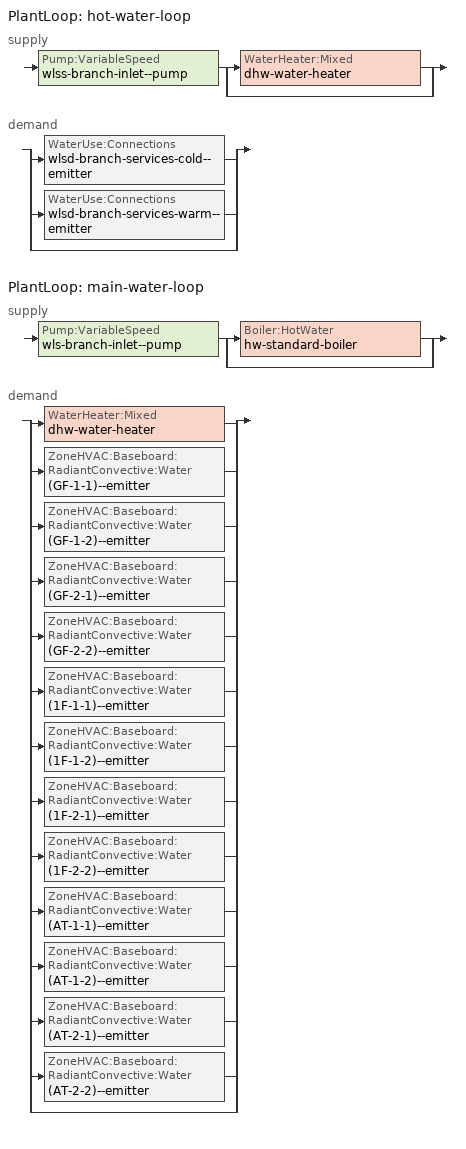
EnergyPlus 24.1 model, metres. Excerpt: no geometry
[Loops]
PlantLoop 'hot-water-loop'
 supply: Pump:VariableSpeed 'wlss-branch-inlet--pump' > split
  | WaterHeater:Mixed 'dhw-water-heater'
  | bypass
 demand: split
  | WaterUse:Connections 'wlsd-branch-services-cold--emitter'
  | WaterUse:Connections 'wlsd-branch-services-warm--emitter'
  | bypass
PlantLoop 'main-water-loop'
 supply: Pump:VariableSpeed 'wls-branch-inlet--pump' > split
  | Boiler:HotWater 'hw-standard-boiler'
  | bypass
 demand: split
  | WaterHeater:Mixed 'dhw-water-heater'
  | ZoneHVAC:Baseboard:RadiantConvective:Water '(GF-1-1)--emitter'
  | ZoneHVAC:Baseboard:RadiantConvective:Water '(GF-1-2)--emitter'
  | ZoneHVAC:Baseboard:RadiantConvective:Water '(GF-2-1)--emitter'
  | ZoneHVAC:Baseboard:RadiantConvective:Water '(GF-2-2)--emitter'
  | ZoneHVAC:Baseboard:RadiantConvective:Water '(1F-1-1)--emitter'
  | ZoneHVAC:Baseboard:RadiantConvective:Water '(1F-1-2)--emitter'
  | ZoneHVAC:Baseboard:RadiantConvective:Water '(1F-2-1)--emitter'
  | ZoneHVAC:Baseboard:RadiantConvective:Water '(1F-2-2)--emitter'
  | ZoneHVAC:Baseboard:RadiantConvective:Water '(AT-1-1)--emitter'
  | ZoneHVAC:Baseboard:RadiantConvective:Water '(AT-1-2)--emitter'
  | ZoneHVAC:Baseboard:RadiantConvective:Water '(AT-2-1)--emitter'
  | ZoneHVAC:Baseboard:RadiantConvective:Water '(AT-2-2)--emitter'
  | bypass
[RoofIrrigation]
Irridation Model Type=Schedule; Precipitation Rates Schedule=Rainfall Data from EPW file
[PlantLoop] Fluid Type=Water; Minimum Loop Temperature=0; Maximum Loop Flow Rate=Autosize; Minimum Loop Flow Rate=0; Plant Loop Volume=Autocalculate; Load Distribution Scheme=Optimal; Plant Loop Demand Calculation Scheme=SingleSetpoint; Common Pipe Simulation=None
Name | Plant Equipment Operation Scheme | Maximum Loop Temperature
hot-water-loop | hot-water-loop--operation-scheme | 80
main-water-loop | main-water-loop--operation-scheme | 90
[Sizing:Plant] Loop Type=heating; Loop Design Temperature Difference {deltaC}=18; Sizing Option=NonCoincident; Zone Timesteps in Averaging Window=1; Coincident Sizing Factor Mode=None
Name | Design Loop Exit Temperature {C}
hot-water-loop | 67.15
main-water-loop | 71.151
[Sizing:Zone] Zone Cooling Design Supply Air Temperature Input Method=SupplyAirTemperature; Zone Cooling Design Supply Air Temperature {C}=14; Zone Cooling Design Supply Air Temperature Difference {deltaC}=11.11; Zone Heating Design Supply Air Temperature Input Method=SupplyAirTemperature; Zone Heating Design Supply Air Temperature {C}=40; Zone Heating Design Supply Air Temperature Difference {deltaC}=11.12; Zone Cooling Design Supply Air Humidity Ratio {kgWater/kgDryAir}=0.0085; Zone Heating Design Supply Air Humidity Ratio {kgWater/kgDryAir}=0.008; Design Specification Outdoor Air Object=outdoor-air-node; Cooling Design Air Flow Method=DesignDay; Cooling Design Air Flow Rate {m3/s}=0; Cooling Minimum Air Flow Fraction=0; Heating Design Air Flow Method=DesignDay; Heating Design Air Flow Rate {m3/s}=0; Heating Maximum Air Flow Rate per Floor Area {m3/s-m2}=0.002032; Heating Maximum Air Flow {m3/s}=0.141576; Heating Maximum Air Flow Fraction=0.3; Account for Dedicated Outdoor Air System=No; Dedicated Outdoor Air System Control Strategy=NeutralSupplyAir; Dedicated Outdoor Air Low Setpoint Temperature for Design {C}=autosize; Dedicated Outdoor Air High Setpoint Temperature for Design {C}=autosize; Zone Load Sizing Method=Sensible Load Only No Latent Load; Zone Latent Cooling Design Supply Air Humidity Ratio Input Method=HumidityRatioDifference; Zone Cooling Design Supply Air Humidity Ratio Difference {kgWater/kgDryAir}=0.005; Zone Latent Heating Design Supply Air Humidity Ratio Input Method=HumidityRatioDifference; Zone Humidification Design Supply Air Humidity Ratio Difference {kgWater/kgDryAir}=0.005
Name | Design Specification Zone Air Distribution Object
(GF-1-1) | (GF-1-1)--design-spec-zone-air-dist
(GF-1-2) | (GF-1-2)--design-spec-zone-air-dist
(GF-2-1) | (GF-2-1)--design-spec-zone-air-dist
(GF-2-2) | (GF-2-2)--design-spec-zone-air-dist
(1F-1-1) | (1F-1-1)--design-spec-zone-air-dist
(1F-1-2) | (1F-1-2)--design-spec-zone-air-dist
(1F-2-1) | (1F-2-1)--design-spec-zone-air-dist
(1F-2-2) | (1F-2-2)--design-spec-zone-air-dist
(AT-1-1) | (AT-1-1)--design-spec-zone-air-dist
(AT-1-2) | (AT-1-2)--design-spec-zone-air-dist
(AT-2-1) | (AT-2-1)--design-spec-zone-air-dist
(AT-2-2) | (AT-2-2)--design-spec-zone-air-dist
[SetpointManager:Scheduled] Control Variable=Temperature
Name | Schedule | Setpoint Node or NodeList
hot-water-loop--setpoint | schedule:hot-water-loop--setpoint-temperature | n-21008
main-water-loop--setpoint | schedule:main-water-loop--setpoint-temperature | n-11008
[Pump:VariableSpeed] Rated Flow Rate=Autosize; Rated Pump Head=861844.7; Rated Power Consumption=Autosize; Motor Efficiency=0.93; Fraction of Motor Inefficiencies to Fluid Stream=0; Coefficient 1 of the Part Load Performance Curve=0; Coefficient 2 of the Part Load Performance Curve=1; Coefficient 3 of the Part Load Performance Curve=0; Coefficient 4 of the Part Load Performance Curve=0; Minimum Flow Rate=0; Pump Control Type=Continuous; Skin Loss Radiative Fraction=0.5; Design Power Sizing Method=PowerPerFlowPerPressure; Design Electric Power per Unit Flow Rate {W/(m3/s)}=348701.1; Design Shaft Power per Unit Flow Rate per Unit Head {W/((m3/s)-Pa)}=1.28205; Design Minimum Flow Rate Fraction=0
wlss-branch-inlet--pump; wls-branch-inlet--pump
[PlantEquipmentList]
hot-water-loop--heating-equipment-list: dhw-water-heater
main-water-loop--heating-equipment-list: hw-standard-boiler
[PlantEquipmentOperation:HeatingLoad] Load Range 1 Lower Limit=0; Load Range 1 Upper Limit=1000000000
Name | Range 1 Equipment List
hot-water-loop--heating-operation-scheme | hot-water-loop--heating-equipment-list
main-water-loop--heating-operation-scheme | main-water-loop--heating-equipment-list
[PlantEquipmentOperationSchemes] Control Scheme 1 Schedule=Always On
Name | Control Scheme 1
hot-water-loop--operation-scheme | hot-water-loop--heating-operation-scheme
main-water-loop--operation-scheme | main-water-loop--heating-operation-scheme
[ZoneControl:Thermostat] Control Type Schedule=schedule:thermostat-control-type
Name | Zone or ZoneList or Space or SpaceList | Control 1
(GF-1-1)--thermostat | (GF-1-1) | (GF-1-1)--thermostat-control
(GF-1-2)--thermostat | (GF-1-2) | (GF-1-2)--thermostat-control
(GF-2-1)--thermostat | (GF-2-1) | (GF-2-1)--thermostat-control
(GF-2-2)--thermostat | (GF-2-2) | (GF-2-2)--thermostat-control
(1F-1-1)--thermostat | (1F-1-1) | (1F-1-1)--thermostat-control
(1F-1-2)--thermostat | (1F-1-2) | (1F-1-2)--thermostat-control
(1F-2-1)--thermostat | (1F-2-1) | (1F-2-1)--thermostat-control
(1F-2-2)--thermostat | (1F-2-2) | (1F-2-2)--thermostat-control
(AT-1-1)--thermostat | (AT-1-1) | (AT-1-1)--thermostat-control
(AT-1-2)--thermostat | (AT-1-2) | (AT-1-2)--thermostat-control
(AT-2-1)--thermostat | (AT-2-1) | (AT-2-1)--thermostat-control
(AT-2-2)--thermostat | (AT-2-2) | (AT-2-2)--thermostat-control
[Zone equipment]
(GF-1-1): (GF-1-1)--emitter
(GF-1-2): (GF-1-2)--emitter
(GF-2-1): (GF-2-1)--emitter
(GF-2-2): (GF-2-2)--emitter
(1F-1-1): (1F-1-1)--emitter
(1F-1-2): (1F-1-2)--emitter
(1F-2-1): (1F-2-1)--emitter
(1F-2-2): (1F-2-2)--emitter
(AT-1-1): (AT-1-1)--emitter
(AT-1-2): (AT-1-2)--emitter
(AT-2-1): (AT-2-1)--emitter
(AT-2-2): (AT-2-2)--emitter
[DesignSpecification:OutdoorAir]
outdoor-air-node: Outdoor Air Method=sum; Outdoor Air Flow Rate per Person {m3/s-person}=0.00236; Outdoor Air Flow Rate per Floor Area {m3/s-m2}=0.00305; Outdoor Air Flow Rate per Zone {m3/s}=0; Outdoor Air Flow Air Changes per Hour {1/hr}=0
[Boiler:HotWater]
hw-standard-boiler: Fuel Type=NaturalGas; Nominal Capacity {W}=Autosize; Nominal Thermal Efficiency=0.845; Efficiency Curve Temperature Evaluation Variable=LeavingBoiler; Normalized Boiler Efficiency Curve=Boiler Efficiency; Design Water Flow Rate {m3/s}=Autosize; Minimum Part Load Ratio=0; Maximum Part Load Ratio=1; Optimum Part Load Ratio=1; Water Outlet Upper Temperature Limit {C}=99; Boiler Flow Mode=NotModulated; On Cycle Parasitic Electric Load {W}=0; Sizing Factor=1
[ZoneHVAC:Baseboard:RadiantConvective:Water:Design] Heating Design Capacity Method=HeatingDesignCapacity; Convergence Tolerance=0.001; Fraction Radiant=0.3; Fraction of Radiant Energy Incident on People=0.15
(GF-1-1)--emitter-design-object; (GF-1-2)--emitter-design-object; (GF-2-1)--emitter-design-object; (GF-2-2)--emitter-design-object; (1F-1-1)--emitter-design-object; (1F-1-2)--emitter-design-object; (1F-2-1)--emitter-design-object; (1F-2-2)--emitter-design-object; (AT-1-1)--emitter-design-object; (AT-1-2)--emitter-design-object; (AT-2-1)--emitter-design-object; (AT-2-2)--emitter-design-object
[ZoneHVAC:Baseboard:RadiantConvective:Water] Availability Schedule=schedule:heating-availability-{constant}; Rated Average Water Temperature {C}=75.7025; Rated Water Mass Flow Rate {kg/s}=0.063; Heating Design Capacity {W}=AutoSize; Maximum Water Flow Rate {m3/s}=AutoSize; Fraction of Radiant Energy to Surface 1=0.05; Fraction of Radiant Energy to Surface 2=0.175; Fraction of Radiant Energy to Surface 3=0.175; Fraction of Radiant Energy to Surface 4=0.225; Fraction of Radiant Energy to Surface 5=0.225
Name | Design Object | Surface 1 | Surface 2 | Surface 3 | Surface 4 | Surface 5
(GF-1-1)--emitter | (GF-1-1)--emitter-design-object | GF-1-1:bottom | GF-1-1:front | GF-1-1:rear | GF-1-1:left | GF-1-1:right
(GF-1-2)--emitter | (GF-1-2)--emitter-design-object | GF-1-2:bottom | GF-1-2:front | GF-1-2:rear | GF-1-2:left | GF-1-2:right
(GF-2-1)--emitter | (GF-2-1)--emitter-design-object | GF-2-1:bottom | GF-2-1:front | GF-2-1:rear | GF-2-1:left | GF-2-1:right
(GF-2-2)--emitter | (GF-2-2)--emitter-design-object | GF-2-2:bottom | GF-2-2:front | GF-2-2:rear | GF-2-2:left | GF-2-2:right
(1F-1-1)--emitter | (1F-1-1)--emitter-design-object | 1F-1-1:bottom | 1F-1-1:front | 1F-1-1:rear | 1F-1-1:left | 1F-1-1:right
(1F-1-2)--emitter | (1F-1-2)--emitter-design-object | 1F-1-2:bottom | 1F-1-2:front | 1F-1-2:rear | 1F-1-2:left | 1F-1-2:right
(1F-2-1)--emitter | (1F-2-1)--emitter-design-object | 1F-2-1:bottom | 1F-2-1:front | 1F-2-1:rear | 1F-2-1:left | 1F-2-1:right
(1F-2-2)--emitter | (1F-2-2)--emitter-design-object | 1F-2-2:bottom | 1F-2-2:front | 1F-2-2:rear | 1F-2-2:left | 1F-2-2:right
(AT-1-1)--emitter | (AT-1-1)--emitter-design-object | AT-1-1:bottom | AT-1-1:front | AT-1-1:rear | AT-1-1:left | AT-1-1:right
(AT-1-2)--emitter | (AT-1-2)--emitter-design-object | AT-1-2:bottom | AT-1-2:front | AT-1-2:rear | AT-1-2:left | AT-1-2:right
(AT-2-1)--emitter | (AT-2-1)--emitter-design-object | AT-2-1:bottom | AT-2-1:front | AT-2-1:rear | AT-2-1:left | AT-2-1:right
(AT-2-2)--emitter | (AT-2-2)--emitter-design-object | AT-2-2:bottom | AT-2-2:front | AT-2-2:rear | AT-2-2:left | AT-2-2:right
[WaterHeater:Sizing]
dhw-water-heater: Design Mode=PerFloorArea; Time Storage Can Meet Peak Draw=0.6; Time for Tank Recovery=0.6; Nominal Tank Volume for Autosizing Plant Connections=0.185; Number of Bedrooms=4; Number of Bathrooms=2; Storage Capacity per Person=0.2; Recovery Capacity per Person=0.2; Storage Capacity per Floor Area=0.02; Recovery Capacity per Floor Area=0.02; Number of Units=4; Storage Capacity per Unit=0.2; Recovery Capacity PerUnit=0.2; Storage Capacity per Collector Area=0.2; Height Aspect Ratio=1
[WaterHeater:Mixed]
dhw-water-heater: Tank Volume {m3}=0.18; Setpoint Temperature Schedule=schedule:dhw-water-heater--setpoint-temperature; Deadband Temperature Difference=20; Maximum Temperature Limit=82.22; Heater Control Type=Cycle; Heater Maximum Capacity=Autosize; Heater Minimum Capacity=0; Heater Ignition Minimum Flow Rate=0; Heater Ignition Delay=0; Heater Fuel Type=NaturalGas; Heater Thermal Efficiency=0.91; Off Cycle Parasitic Fuel Consumption Rate=20; Off Cycle Parasitic Fuel Type=NaturalGas; Off Cycle Parasitic Heat Fraction to Tank=0.72; On Cycle Parasitic Fuel Consumption Rate=0; On Cycle Parasitic Fuel Type=NaturalGas; On Cycle Parasitic Heat Fraction to Tank=0; Ambient Temperature Indicator=Schedule; Ambient Temperature Schedule=schedule:water-heater-ambient-temperature; Off Cycle Loss Coefficient to Ambient Temperature=2.36; Off Cycle Loss Fraction to Zone=1; On Cycle Loss Coefficient to Ambient Temperature=2.36; On Cycle Loss Fraction to Zone=1; Use Side Effectiveness=1; Source Side Effectiveness=1; Use Side Design Flow Rate=Autosize; Source Side Design Flow Rate=Autosize; Indirect Water Heating Recovery Time=1.5
[WaterUse:Equipment]
Name | Peak Flow Rate {m3/s} | Flow Rate Fraction Schedule | Target Temperature Schedule | Zone or Space
KitchenSink | 1.21875e-05 | schedule:water-services:{KitchenSink} | schedule:hot-water-services-warm | (GF-1-2)
KitchenWasher | 1.40625e-05 | schedule:water-services:{KitchenWasher} |  | (GF-1-2)
KitchenOther | 4.6875e-06 | schedule:water-services:{KitchenOther} |  | (GF-1-2)
BathroomShower | 3.28125e-05 | schedule:water-services:{BathroomShower} | schedule:hot-water-services-hot | (1F-1-2)
BathroomBath | 1.40625e-05 | schedule:water-services:{BathroomBath} | schedule:hot-water-services-hot | (1F-1-2)
BathroomSink | 6.5625e-06 | schedule:water-services:{BathroomSink} | schedule:hot-water-services-warm | (1F-1-2)
BathroomService | 9.375e-06 | schedule:water-services:{BathroomService} |  | (GF-1-1)
[WaterUse:Connections]
wlsd-branch-services-cold--emitter: KitchenWasher, KitchenOther, BathroomService
wlsd-branch-services-warm--emitter: KitchenSink, BathroomShower, BathroomBath, BathroomSink
[Schedule:File]
Rainfall Data from EPW file: /Users/gustavo/Library/Application Support/org.R-project.R/R/enhub/data_sources/_weather/stations/GBR_ENG_Plymouth-Mount.Batten.038270_TMYx/data.rain.csv, 1, 1, 8760
[Schedule:Compact]
Always On; schedule:heating-availability-{constant}: Through: 12/31, For: AllDays, Until: 24:00, 1
schedule:thermostat-control-type: Through: 12/31, For: AllDays, Until: 24:00, 4
schedule:water-heater-ambient-temperature: Through: 12/31, For: AllDays, Until: 24:00, 21.0172
schedule:hot-water-services-warm: Through: 12/31, For: AllDays, Until: 24:00, 31.45
schedule:hot-water-services-hot: Through: 12/31, For: AllDays, Until: 24:00, 53.5
schedule:water-services:{KitchenSink}: Through: 12/31, For: AllDays, Until: 07:00, 0, Until: 08:00, 0.06, Until: 09:00, 0.19, Until: 10:00, 0.06, Until: 11:00, 0, Until: 12:00, 0.06, Until: 13:00, 0.06, Until: 14:00, 0, Until: 15:00, 0.19, Until: 16:00, 0.13, Until: 19:00, 0, Until: 20:00, 0.13, Until: 21:00, 0.06, Until: 22:00, 0, Until: 23:00, 0.06, Until: 24:00, 0
schedule:water-services:{KitchenOther}: Through: 12/31, For: AllDays, Until: 08:00, 0, Until: 09:00, 0.27, Until: 10:00, 0, Until: 11:00, 0, Until: 12:00, 0, Until: 13:00, 0.27, Until: 16:00, 0, Until: 17:00, 0.18, Until: 20:00, 0, Until: 21:00, 0.27, Until: 24:00, 0
schedule:water-services:{KitchenWasher}: Through: 12/31, For: AllDays, Until: 01:00, 0, Until: 02:00, 0.4, Until: 03:00, 0.4, Until: 04:00, 0.2, Until: 24:00, 0
schedule:water-services:{BathroomShower}: Through: 12/31, For: AllDays, Until: 07:00, 0, Until: 08:00, 0.5, Until: 09:00, 0.38, Until: 21:00, 0, Until: 22:00, 0.13, Until: 24:00, 0
schedule:water-services:{BathroomSink}: Through: 12/31, For: AllDays, Until: 07:00, 0, Until: 08:00, 0.2, Until: 09:00, 0.2, Until: 14:00, 0, Until: 15:00, 0.2, Until: 16:00, 0, Until: 17:00, 0, Until: 18:00, 0.2, Until: 22:00, 0, Until: 23:00, 0.2, Until: 24:00, 0
schedule:water-services:{BathroomBath}: Through: 12/31, For: AllDays, Until: 22:00, 0, Until: 23:00, 1, Until: 24:00, 0
schedule:water-services:{BathroomService}: Through: 12/31, For: AllDays, Until: 07:00, 0, Until: 08:00, 0.33, Until: 09:00, 0.17, Until: 14:00, 0, Until: 15:00, 0.17, Until: 16:00, 0, Until: 17:00, 0, Until: 18:00, 0.17, Until: 22:00, 0, Until: 23:00, 0.17, Until: 24:00, 0
schedule:main-water-loop--setpoint-temperature: Through: 12/31, For: AllDays, Until: 24:00, 70.4456
schedule:hot-water-loop--setpoint-temperature: Through: 12/31, For: AllDays, Until: 24:00, 72.4456
schedule:dhw-water-heater--setpoint-temperature: Through: 12/31, For: AllDays, Until: 24:00, 67.15
[Curve:Biquadratic]
Boiler Efficiency: Coefficient1 Constant=1; Coefficient2 x=0; Coefficient3 x**2=0; Coefficient4 y=0; Coefficient5 y**2=0; Coefficient6 x*y=0; Minimum Value of x=0; Maximum Value of x=1; Minimum Value of y=0; Maximum Value of y=1
